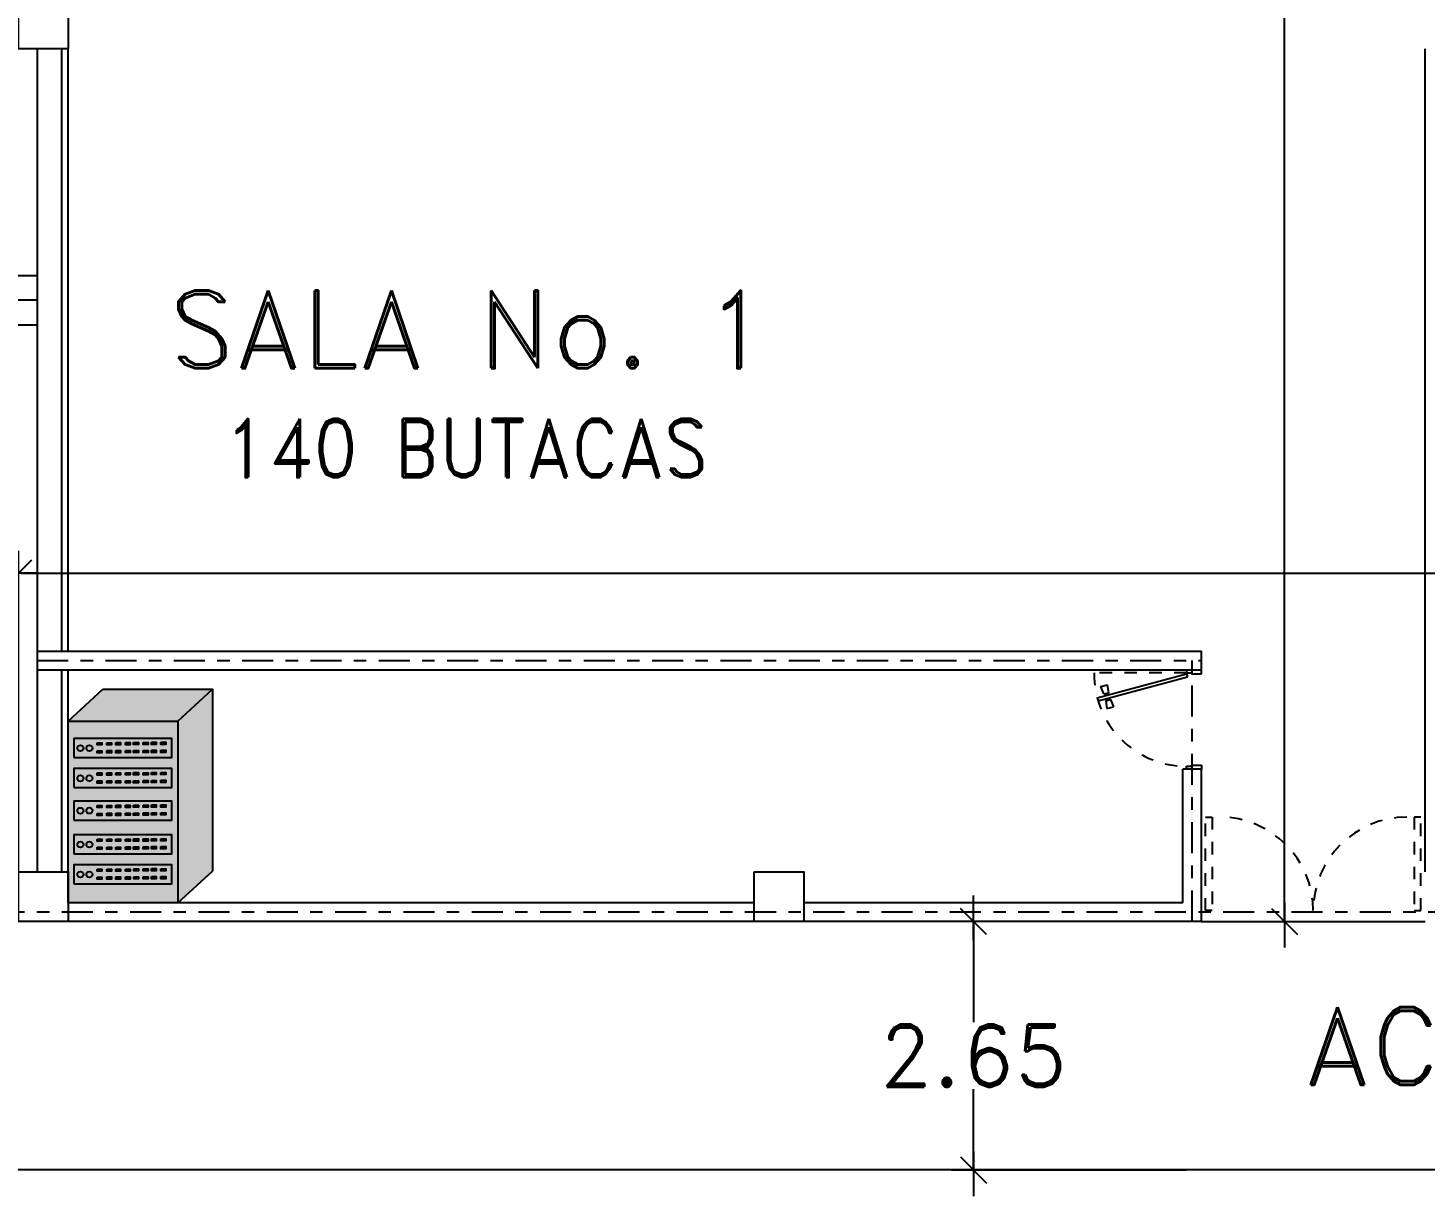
# Model space of a CAD drawing. Header units: millimetres. Extents: x 1590 to 1932, y -48 to 167.
# Drawn here: x 1740.1 to 1751.35, y 23.86 to 33.26 of the extents above; entities that cross this region are included whole.
import ezdxf

# ---------------------------------------------------------------- set-up
doc = ezdxf.new("R2010")
doc.units = ezdxf.units.MM
doc.header["$LTSCALE"] = 0.1
doc.header["$MEASUREMENT"] = 0
doc.header["$PDMODE"] = 35
doc.header["$PDSIZE"] = 0.75
doc.linetypes.add('CENTERX2', pattern=[4, 2.5, -0.5, 0.5, -0.5])
doc.linetypes.add('HIDDEN2', pattern=[0.1875, 0.125, -0.0625])
doc.layers.get('0').update_dxf_attribs({"linetype": 'CONTINUOUS'})
doc.layers.get('DEFPOINTS').update_dxf_attribs({"linetype": 'CONTINUOUS'})
for name, color, linetype in [('CALLES', 3, 'CONTINUOUS'), ('DIVI', 2, 'CONTINUOUS'), ('FC', 8, 'HIDDEN2'), ('PARED', 4, 'CONTINUOUS'), ("SW's", 250, 'CONTINUOUS'), ('TERRENO', 4, 'CONTINUOUS'), ('TEXT', 3, 'CONTINUOUS')]:
    doc.layers.add(name, color=color, linetype=linetype)
doc.styles.add('ROMAND', font='romand.shx')
doc.dimstyles.new('URBA', dxfattribs={"dimtxt": 20, "dimasz": 0.5, "dimexe": 1.25, "dimexo": 0.63, "dimgap": 0.63, "dimtad": 0, "dimtih": 1, "dimtoh": 1, "dimzin": 1, "dimdsep": 46, "dimtxsty": 'ROMAND', "dimcen": 2.5, "dimclrd": 1, "dimclre": 1, "dimclrt": 3, "dimadec": 0, "dimazin": 0, "dimtfac": 1, "dimtmove": 0, "dimatfit": 3, "dimfxl": 1, "dimtvp": 1, "dimtolj": 1, "dimtzin": 1, "dimarcsym": 0})

# ---------------------------------------------------------------- blocks, each defined once
blk = doc.blocks.new('P-GIRO-D')
at = {"color": 2}
for p, q in [((-0.281, 1.048), (-0.31, 1.041)), ((-0.31, 1.041), (-0.069, 0.142)), ((-0.281, 1.048), (-0.04, 0.15)), ((-0.242, 0.981), (-0.167, 1.011)), ((-0.167, 1.011), (-0.149, 0.944)), ((-0.31, 0.963), (-0.389, 0.952)), ((-0.389, 0.952), (-0.371, 0.884)), ((-0.297, 0.915), (-0.371, 0.884)), ((-0.31, 0.963), (-0.297, 0.915)), ((-0.288, 0.958), (-0.307, 0.953)), ((-0.28, 0.929), (-0.299, 0.924)), ((-0.239, 0.971), (-0.259, 0.966)), ((-0.232, 0.942), (-0.251, 0.937)), ((-0.242, 0.981), (-0.229, 0.933)), ((-0.229, 0.933), (-0.149, 0.944)), ((-1, 0.15), (-0.97, 0.15)), ((-0.97, 0.15), (-0.97, 0.1)), ((-0.04, 0.15), (-0.069, 0.142)), ((-0.03, 0.15), (-0.03, 0.1)), ((0, 0.15), (-0.03, 0.15)), ((-0.96, 0), (-1, 0)), ((-0.97, 0.1), (-0.96, 0.1)), ((-0.96, 0.1), (-0.96, 0)), ((-0.04, 0.1), (-0.04, 0)), ((-0.03, 0.1), (-0.04, 0.1)), ((-0.04, 0), (0, 0))]:
    blk.add_line(p, q, dxfattribs=at)
at = {"color": 1, "linetype": 'HIDDEN2'}
blk.add_line((-0.03, 0.15), (-0.03, 1.08), dxfattribs=at)
blk.add_arc((-0.04, 0.15), 0.93, 89.3839, 180, dxfattribs=at)
blk = doc.blocks.new('UTP1$0$DIMBLOCK')
at = {"color": 1}
blk.add_line((-7.5, 0), (10.5, 0), dxfattribs=at)
at = {"color": 4}
blk.add_line((-5.25, -5.25), (5.25, 5.25), dxfattribs=at)
blk = doc.blocks.new('*D322')
at = {"color": 1, "linetype": 'Continuous', "lineweight": -2, "transparency": 16777216}
for p, q in [((1749.428, 26.065), (1747.535, 26.065)), ((1747.715, 26.045), (1747.715, 25.255)), ((1747.715, 24.085), (1747.715, 24.715)), ((1749.428, 24.065), (1747.535, 24.065))]:
    blk.add_line(p, q, dxfattribs=at)
at = {"layer": 'DEFPOINTS', "color": 0, "linetype": 'Continuous', "transparency": 16777216}
for p in [(1749.49, 26.065), (1747.715, 24.065), (1749.49, 24.065)]:
    blk.add_point(p, dxfattribs=at)
at = {"color": 1, "linetype": 'Continuous', "lineweight": -2, "transparency": 16777216, "xscale": 0.02, "yscale": 0.02, "zscale": 0.02}
for p, rotation in [((1747.715, 26.065), 90), ((1747.715, 24.065), 270)]:
    blk.add_blockref('UTP1$0$DIMBLOCK', p, dxfattribs=dict(at, rotation=rotation))
at = {"color": 3, "linetype": 'Continuous', "transparency": 16777216, "insert": (1747.715, 24.985), "char_height": 0.5, "attachment_point": 5, "style": 'ROMAND'}
blk.add_mtext('\\A1;2.65', dxfattribs=at)
blk = doc.blocks.new('*D361')
at = {"color": 1, "linetype": 'Continuous', "transparency": 16777216}
for p, q in [((1740.028, 26.128), (1740.028, 29.049)), ((1774.447, 26.128), (1774.447, 29.049)), ((1740.048, 28.869), (1756.552, 28.869)), ((1774.427, 28.869), (1758.616, 28.869))]:
    blk.add_line(p, q, dxfattribs=at)
at = {"layer": 'DEFPOINTS', "color": 0, "linetype": 'Continuous', "transparency": 16777216}
for p in [(1774.447, 28.869), (1740.028, 26.065), (1774.447, 26.065)]:
    blk.add_point(p, dxfattribs=at)
at = {"color": 1, "linetype": 'Continuous', "transparency": 16777216, "xscale": 0.02, "yscale": 0.02, "zscale": 0.02, "rotation": 180}
blk.add_blockref('UTP1$0$DIMBLOCK', (1740.028, 28.869), dxfattribs=at)
at = {"color": 1, "linetype": 'Continuous', "transparency": 16777216, "xscale": 0.02, "yscale": 0.02, "zscale": 0.02}
blk.add_blockref('UTP1$0$DIMBLOCK', (1774.447, 28.869), dxfattribs=at)
at = {"color": 3, "linetype": 'Continuous', "transparency": 16777216, "insert": (1757.584, 28.869), "char_height": 0.5, "attachment_point": 5, "style": 'ROMAND'}
blk.add_mtext('\\A1;34.75', dxfattribs=at)
blk = doc.blocks.new('*D362')
at = {"color": 1, "linetype": 'Continuous', "transparency": 16777216}
for p, q in [((1749.613, 52.065), (1750.4, 52.065)), ((1750.22, 52.045), (1750.22, 37.475)), ((1750.22, 26.085), (1750.22, 36.935)), ((1749.613, 26.065), (1750.4, 26.065))]:
    blk.add_line(p, q, dxfattribs=at)
at = {"layer": 'DEFPOINTS', "color": 0, "linetype": 'Continuous', "transparency": 16777216}
for p in [(1749.551, 52.065), (1750.22, 52.065), (1749.551, 26.065)]:
    blk.add_point(p, dxfattribs=at)
at = {"color": 1, "linetype": 'Continuous', "transparency": 16777216, "xscale": 0.02, "yscale": 0.02, "zscale": 0.02}
for p, rotation in [((1750.22, 52.065), 90), ((1750.22, 26.065), 270)]:
    blk.add_blockref('UTP1$0$DIMBLOCK', p, dxfattribs=dict(at, rotation=rotation))
at = {"color": 3, "linetype": 'Continuous', "transparency": 16777216, "insert": (1750.22, 37.205), "char_height": 0.5, "attachment_point": 5, "style": 'ROMAND'}
blk.add_mtext('\\A1;26.10', dxfattribs=at)
blk = doc.blocks.new("Sw's")
at = {"layer": "SW's", "linetype": 'Continuous'}
h = blk.add_hatch(color=256, dxfattribs=at)
h.set_gradient(color1=(215, 235, 210), color2=(128, 128, 128), tint=1)
h.paths.add_polyline_path([(0.279, 0.256), (-0.605, 0.256), (-0.884, 0), (0, 0)])
h.paths.add_polyline_path([(0.279, 0.256), (0, 0), (0, -1.463), (0.279, -1.208)])
h = blk.add_hatch(color=256, dxfattribs=at)
h.set_gradient(color1=(192, 192, 192), color2=(99, 100, 102), tint=1)
h.paths.add_polyline_path([(-0.884, 0), (-0.884, -1.463), (0, -1.463), (0, 0)])
h.paths.add_polyline_path([(-0.05, -0.14), (-0.05, -0.293), (-0.838, -0.293), (-0.838, -0.14)], flags=16)
h.paths.add_polyline_path([(-0.761, -0.218, -1), (-0.81, -0.218, -1)], flags=0)
h.paths.add_polyline_path([(-0.689, -0.218, -1), (-0.737, -0.218, -1)], flags=0)
h.paths.add_polyline_path([(-0.65, -0.175), (-0.612, -0.175), (-0.612, -0.192), (-0.65, -0.192)], flags=0)
h.paths.add_polyline_path([(-0.65, -0.239), (-0.612, -0.239), (-0.612, -0.256), (-0.65, -0.256)], flags=0)
h.paths.add_polyline_path([(-0.573, -0.175), (-0.535, -0.175), (-0.535, -0.192), (-0.573, -0.192)], flags=0)
h.paths.add_polyline_path([(-0.573, -0.238), (-0.535, -0.238), (-0.535, -0.255), (-0.573, -0.255)], flags=0)
h.paths.add_polyline_path([(-0.5, -0.174), (-0.462, -0.174), (-0.462, -0.191), (-0.5, -0.191)], flags=0)
h.paths.add_polyline_path([(-0.05, -0.383), (-0.05, -0.536), (-0.838, -0.536), (-0.838, -0.383)], flags=16)
h.paths.add_polyline_path([(-0.5, -0.238), (-0.462, -0.238), (-0.462, -0.255), (-0.5, -0.255)], flags=0)
h.paths.add_polyline_path([(-0.761, -0.461, -1), (-0.81, -0.461, -1)], flags=0)
h.paths.add_polyline_path([(-0.689, -0.46, -1), (-0.737, -0.46, -1)], flags=0)
h.paths.add_polyline_path([(-0.65, -0.418), (-0.612, -0.418), (-0.612, -0.435), (-0.65, -0.435)], flags=0)
h.paths.add_polyline_path([(-0.423, -0.174), (-0.385, -0.174), (-0.385, -0.191), (-0.423, -0.191)], flags=0)
h.paths.add_polyline_path([(-0.423, -0.237), (-0.385, -0.237), (-0.385, -0.254), (-0.423, -0.254)], flags=0)
h.paths.add_polyline_path([(-0.573, -0.418), (-0.535, -0.418), (-0.535, -0.435), (-0.573, -0.435)], flags=0)
h.paths.add_polyline_path([(-0.65, -0.482), (-0.612, -0.482), (-0.612, -0.499), (-0.65, -0.499)], flags=0)
h.paths.add_polyline_path([(-0.357, -0.173), (-0.318, -0.173), (-0.318, -0.19), (-0.357, -0.19)], flags=0)
h.paths.add_polyline_path([(-0.5, -0.417), (-0.462, -0.417), (-0.462, -0.434), (-0.5, -0.434)], flags=0)
h.paths.add_polyline_path([(-0.573, -0.481), (-0.535, -0.481), (-0.535, -0.498), (-0.573, -0.498)], flags=0)
h.paths.add_polyline_path([(-0.357, -0.237), (-0.318, -0.237), (-0.318, -0.254), (-0.357, -0.254)], flags=0)
h.paths.add_polyline_path([(-0.5, -0.481), (-0.462, -0.481), (-0.462, -0.498), (-0.5, -0.498)], flags=0)
h.paths.add_polyline_path([(-0.423, -0.417), (-0.385, -0.417), (-0.385, -0.434), (-0.423, -0.434)], flags=0)
h.paths.add_polyline_path([(-0.28, -0.173), (-0.241, -0.173), (-0.241, -0.19), (-0.28, -0.19)], flags=0)
h.paths.add_polyline_path([(-0.28, -0.236), (-0.241, -0.236), (-0.241, -0.253), (-0.28, -0.253)], flags=0)
h.paths.add_polyline_path([(-0.423, -0.48), (-0.385, -0.48), (-0.385, -0.497), (-0.423, -0.497)], flags=0)
h.paths.add_polyline_path([(-0.357, -0.415), (-0.318, -0.415), (-0.318, -0.433), (-0.357, -0.433)], flags=0)
h.paths.add_polyline_path([(-0.05, -0.644), (-0.05, -0.797), (-0.838, -0.797), (-0.838, -0.644)], flags=16)
h.paths.add_polyline_path([(-0.214, -0.171), (-0.176, -0.171), (-0.176, -0.188), (-0.214, -0.188)], flags=0)
h.paths.add_polyline_path([(-0.357, -0.48), (-0.318, -0.48), (-0.318, -0.497), (-0.357, -0.497)], flags=0)
h.paths.add_polyline_path([(-0.214, -0.235), (-0.176, -0.235), (-0.176, -0.252), (-0.214, -0.252)], flags=0)
h.paths.add_polyline_path([(-0.28, -0.416), (-0.241, -0.416), (-0.241, -0.433), (-0.28, -0.433)], flags=0)
h.paths.add_polyline_path([(-0.65, -0.679), (-0.612, -0.679), (-0.612, -0.696), (-0.65, -0.696)], flags=0)
h.paths.add_polyline_path([(-0.761, -0.722, -1), (-0.81, -0.722, -1)], flags=0)
h.paths.add_polyline_path([(-0.689, -0.721, -1), (-0.737, -0.721, -1)], flags=0)
h.paths.add_polyline_path([(-0.573, -0.679), (-0.535, -0.679), (-0.535, -0.696), (-0.573, -0.696)], flags=0)
h.paths.add_polyline_path([(-0.28, -0.479), (-0.241, -0.479), (-0.241, -0.496), (-0.28, -0.496)], flags=0)
h.paths.add_polyline_path([(-0.137, -0.171), (-0.099, -0.171), (-0.099, -0.188), (-0.137, -0.188)], flags=0)
h.paths.add_polyline_path([(-0.214, -0.414), (-0.176, -0.414), (-0.176, -0.431), (-0.214, -0.431)], flags=0)
h.paths.add_polyline_path([(-0.5, -0.678), (-0.462, -0.678), (-0.462, -0.695), (-0.5, -0.695)], flags=0)
h.paths.add_polyline_path([(-0.137, -0.234), (-0.099, -0.234), (-0.099, -0.252), (-0.137, -0.252)], flags=0)
h.paths.add_polyline_path([(-0.65, -0.743), (-0.612, -0.743), (-0.612, -0.76), (-0.65, -0.76)], flags=0)
h.paths.add_polyline_path([(-0.214, -0.478), (-0.176, -0.478), (-0.176, -0.495), (-0.214, -0.495)], flags=0)
h.paths.add_polyline_path([(-0.573, -0.742), (-0.535, -0.742), (-0.535, -0.759), (-0.573, -0.759)], flags=0)
h.paths.add_polyline_path([(-0.423, -0.678), (-0.385, -0.678), (-0.385, -0.695), (-0.423, -0.695)], flags=0)
h.paths.add_polyline_path([(-0.5, -0.742), (-0.462, -0.742), (-0.462, -0.759), (-0.5, -0.759)], flags=0)
h.paths.add_polyline_path([(-0.137, -0.414), (-0.099, -0.414), (-0.099, -0.431), (-0.137, -0.431)], flags=0)
h.paths.add_polyline_path([(-0.357, -0.677), (-0.318, -0.677), (-0.318, -0.694), (-0.357, -0.694)], flags=0)
h.paths.add_polyline_path([(-0.423, -0.741), (-0.385, -0.741), (-0.385, -0.758), (-0.423, -0.758)], flags=0)
h.paths.add_polyline_path([(-0.137, -0.477), (-0.099, -0.477), (-0.099, -0.494), (-0.137, -0.494)], flags=0)
h.paths.add_polyline_path([(-0.28, -0.677), (-0.241, -0.677), (-0.241, -0.694), (-0.28, -0.694)], flags=0)
h.paths.add_polyline_path([(-0.357, -0.741), (-0.318, -0.741), (-0.318, -0.758), (-0.357, -0.758)], flags=0)
h.paths.add_polyline_path([(-0.214, -0.675), (-0.176, -0.675), (-0.176, -0.692), (-0.214, -0.692)], flags=0)
h.paths.add_polyline_path([(-0.28, -0.74), (-0.241, -0.74), (-0.241, -0.757), (-0.28, -0.757)], flags=0)
h.paths.add_polyline_path([(-0.05, -0.916), (-0.05, -1.07), (-0.838, -1.07), (-0.838, -0.916)], flags=16)
h.paths.add_polyline_path([(-0.214, -0.739), (-0.176, -0.739), (-0.176, -0.756), (-0.214, -0.756)], flags=0)
h.paths.add_polyline_path([(-0.137, -0.675), (-0.099, -0.675), (-0.099, -0.692), (-0.137, -0.692)], flags=0)
h.paths.add_polyline_path([(-0.65, -0.951), (-0.612, -0.951), (-0.612, -0.968), (-0.65, -0.968)], flags=0)
h.paths.add_polyline_path([(-0.761, -0.994, -1), (-0.81, -0.994, -1)], flags=0)
h.paths.add_polyline_path([(-0.689, -0.994, -1), (-0.737, -0.994, -1)], flags=0)
h.paths.add_polyline_path([(-0.573, -0.951), (-0.535, -0.951), (-0.535, -0.968), (-0.573, -0.968)], flags=0)
h.paths.add_polyline_path([(-0.5, -0.95), (-0.462, -0.95), (-0.462, -0.967), (-0.5, -0.967)], flags=0)
h.paths.add_polyline_path([(-0.137, -0.738), (-0.099, -0.738), (-0.099, -0.755), (-0.137, -0.755)], flags=0)
h.paths.add_polyline_path([(-0.423, -0.95), (-0.385, -0.95), (-0.385, -0.967), (-0.423, -0.967)], flags=0)
h.paths.add_polyline_path([(-0.65, -1.015), (-0.612, -1.015), (-0.612, -1.032), (-0.65, -1.032)], flags=0)
h.paths.add_polyline_path([(-0.573, -1.014), (-0.535, -1.014), (-0.535, -1.031), (-0.573, -1.031)], flags=0)
h.paths.add_polyline_path([(-0.357, -0.949), (-0.318, -0.949), (-0.318, -0.966), (-0.357, -0.966)], flags=0)
h.paths.add_polyline_path([(-0.5, -1.014), (-0.462, -1.014), (-0.462, -1.031), (-0.5, -1.031)], flags=0)
h.paths.add_polyline_path([(-0.423, -1.013), (-0.385, -1.013), (-0.385, -1.031), (-0.423, -1.031)], flags=0)
h.paths.add_polyline_path([(-0.28, -0.949), (-0.241, -0.949), (-0.241, -0.966), (-0.28, -0.966)], flags=0)
h.paths.add_polyline_path([(-0.357, -1.013), (-0.318, -1.013), (-0.318, -1.03), (-0.357, -1.03)], flags=0)
h.paths.add_polyline_path([(-0.214, -0.947), (-0.176, -0.947), (-0.176, -0.964), (-0.214, -0.964)], flags=0)
h.paths.add_polyline_path([(-0.28, -1.012), (-0.241, -1.012), (-0.241, -1.029), (-0.28, -1.029)], flags=0)
h.paths.add_polyline_path([(-0.05, -1.157), (-0.05, -1.311), (-0.838, -1.311), (-0.838, -1.157)], flags=16)
h.paths.add_polyline_path([(-0.137, -0.947), (-0.099, -0.947), (-0.099, -0.965), (-0.137, -0.965)], flags=0)
h.paths.add_polyline_path([(-0.214, -1.011), (-0.176, -1.011), (-0.176, -1.028), (-0.214, -1.028)], flags=0)
h.paths.add_polyline_path([(-0.65, -1.192), (-0.612, -1.192), (-0.612, -1.209), (-0.65, -1.209)], flags=0)
h.paths.add_polyline_path([(-0.761, -1.235, -1), (-0.81, -1.235, -1)], flags=0)
h.paths.add_polyline_path([(-0.573, -1.192), (-0.535, -1.192), (-0.535, -1.209), (-0.573, -1.209)], flags=0)
h.paths.add_polyline_path([(-0.689, -1.235, -1), (-0.737, -1.235, -1)], flags=0)
h.paths.add_polyline_path([(-0.137, -1.011), (-0.099, -1.011), (-0.099, -1.028), (-0.137, -1.028)], flags=0)
h.paths.add_polyline_path([(-0.5, -1.191), (-0.462, -1.191), (-0.462, -1.208), (-0.5, -1.208)], flags=0)
h.paths.add_polyline_path([(-0.423, -1.191), (-0.385, -1.191), (-0.385, -1.208), (-0.423, -1.208)], flags=0)
h.paths.add_polyline_path([(-0.65, -1.256), (-0.612, -1.256), (-0.612, -1.273), (-0.65, -1.273)], flags=0)
h.paths.add_polyline_path([(-0.356, -1.19), (-0.318, -1.19), (-0.318, -1.207), (-0.356, -1.207)], flags=0)
h.paths.add_polyline_path([(-0.573, -1.255), (-0.535, -1.255), (-0.535, -1.272), (-0.573, -1.272)], flags=0)
h.paths.add_polyline_path([(-0.5, -1.255), (-0.462, -1.255), (-0.462, -1.272), (-0.5, -1.272)], flags=0)
h.paths.add_polyline_path([(-0.28, -1.19), (-0.241, -1.19), (-0.241, -1.207), (-0.28, -1.207)], flags=0)
h.paths.add_polyline_path([(-0.423, -1.254), (-0.385, -1.254), (-0.385, -1.272), (-0.423, -1.272)], flags=0)
h.paths.add_polyline_path([(-0.214, -1.188), (-0.176, -1.188), (-0.176, -1.205), (-0.214, -1.205)], flags=0)
h.paths.add_polyline_path([(-0.356, -1.254), (-0.318, -1.254), (-0.318, -1.271), (-0.356, -1.271)], flags=0)
h.paths.add_polyline_path([(-0.28, -1.253), (-0.241, -1.253), (-0.241, -1.27), (-0.28, -1.27)], flags=0)
h.paths.add_polyline_path([(-0.137, -1.189), (-0.099, -1.189), (-0.099, -1.206), (-0.137, -1.206)], flags=0)
h.paths.add_polyline_path([(-0.214, -1.252), (-0.176, -1.252), (-0.176, -1.269), (-0.214, -1.269)], flags=0)
h.paths.add_polyline_path([(-0.137, -1.252), (-0.099, -1.252), (-0.099, -1.269), (-0.137, -1.269)], flags=0)
at = {"layer": "SW's", "linetype": 'Continuous', "true_color": 0xadddf7}
h = blk.add_hatch(color=141, dxfattribs=at)
h.paths.add_polyline_path([(-0.838, -0.14), (-0.838, -0.293), (-0.05, -0.293), (-0.05, -0.14)])
h.paths.add_polyline_path([(-0.689, -0.218, -1), (-0.737, -0.218, -1)], flags=16)
h.paths.add_polyline_path([(-0.761, -0.218, -1), (-0.81, -0.218, -1)], flags=16)
h.paths.add_polyline_path([(-0.65, -0.175), (-0.612, -0.175), (-0.612, -0.192), (-0.65, -0.192)], flags=16)
h.paths.add_polyline_path([(-0.65, -0.239), (-0.612, -0.239), (-0.612, -0.256), (-0.65, -0.256)], flags=16)
h.paths.add_polyline_path([(-0.573, -0.175), (-0.535, -0.175), (-0.535, -0.192), (-0.573, -0.192)], flags=16)
h.paths.add_polyline_path([(-0.573, -0.238), (-0.535, -0.238), (-0.535, -0.255), (-0.573, -0.255)], flags=16)
h.paths.add_polyline_path([(-0.5, -0.174), (-0.462, -0.174), (-0.462, -0.191), (-0.5, -0.191)], flags=16)
h.paths.add_polyline_path([(-0.5, -0.238), (-0.462, -0.238), (-0.462, -0.255), (-0.5, -0.255)], flags=16)
h.paths.add_polyline_path([(-0.423, -0.174), (-0.385, -0.174), (-0.385, -0.191), (-0.423, -0.191)], flags=16)
h.paths.add_polyline_path([(-0.423, -0.237), (-0.385, -0.237), (-0.385, -0.254), (-0.423, -0.254)], flags=16)
h.paths.add_polyline_path([(-0.357, -0.173), (-0.318, -0.173), (-0.318, -0.19), (-0.357, -0.19)], flags=16)
h.paths.add_polyline_path([(-0.357, -0.237), (-0.318, -0.237), (-0.318, -0.254), (-0.357, -0.254)], flags=16)
h.paths.add_polyline_path([(-0.28, -0.173), (-0.241, -0.173), (-0.241, -0.19), (-0.28, -0.19)], flags=16)
h.paths.add_polyline_path([(-0.28, -0.236), (-0.241, -0.236), (-0.241, -0.253), (-0.28, -0.253)], flags=16)
h.paths.add_polyline_path([(-0.214, -0.171), (-0.176, -0.171), (-0.176, -0.188), (-0.214, -0.188)], flags=16)
h.paths.add_polyline_path([(-0.214, -0.235), (-0.176, -0.235), (-0.176, -0.252), (-0.214, -0.252)], flags=16)
h.paths.add_polyline_path([(-0.137, -0.171), (-0.099, -0.171), (-0.099, -0.188), (-0.137, -0.188)], flags=16)
h.paths.add_polyline_path([(-0.137, -0.234), (-0.099, -0.234), (-0.099, -0.252), (-0.137, -0.252)], flags=16)
h.paths.add_polyline_path([(-0.838, -0.383), (-0.838, -0.536), (-0.05, -0.536), (-0.05, -0.383)])
h.paths.add_polyline_path([(-0.689, -0.46, -1), (-0.737, -0.46, -1)], flags=16)
h.paths.add_polyline_path([(-0.65, -0.418), (-0.612, -0.418), (-0.612, -0.435), (-0.65, -0.435)], flags=16)
h.paths.add_polyline_path([(-0.65, -0.482), (-0.612, -0.482), (-0.612, -0.499), (-0.65, -0.499)], flags=16)
h.paths.add_polyline_path([(-0.761, -0.461, -1), (-0.81, -0.461, -1)], flags=16)
h.paths.add_polyline_path([(-0.573, -0.418), (-0.535, -0.418), (-0.535, -0.435), (-0.573, -0.435)], flags=16)
h.paths.add_polyline_path([(-0.573, -0.481), (-0.535, -0.481), (-0.535, -0.498), (-0.573, -0.498)], flags=16)
h.paths.add_polyline_path([(-0.5, -0.417), (-0.462, -0.417), (-0.462, -0.434), (-0.5, -0.434)], flags=16)
h.paths.add_polyline_path([(-0.5, -0.481), (-0.462, -0.481), (-0.462, -0.498), (-0.5, -0.498)], flags=16)
h.paths.add_polyline_path([(-0.423, -0.417), (-0.385, -0.417), (-0.385, -0.434), (-0.423, -0.434)], flags=16)
h.paths.add_polyline_path([(-0.423, -0.48), (-0.385, -0.48), (-0.385, -0.497), (-0.423, -0.497)], flags=16)
h.paths.add_polyline_path([(-0.357, -0.415), (-0.318, -0.415), (-0.318, -0.433), (-0.357, -0.433)], flags=16)
h.paths.add_polyline_path([(-0.357, -0.48), (-0.318, -0.48), (-0.318, -0.497), (-0.357, -0.497)], flags=16)
h.paths.add_polyline_path([(-0.28, -0.416), (-0.241, -0.416), (-0.241, -0.433), (-0.28, -0.433)], flags=16)
h.paths.add_polyline_path([(-0.28, -0.479), (-0.241, -0.479), (-0.241, -0.496), (-0.28, -0.496)], flags=16)
h.paths.add_polyline_path([(-0.214, -0.414), (-0.176, -0.414), (-0.176, -0.431), (-0.214, -0.431)], flags=16)
h.paths.add_polyline_path([(-0.214, -0.478), (-0.176, -0.478), (-0.176, -0.495), (-0.214, -0.495)], flags=16)
h.paths.add_polyline_path([(-0.137, -0.414), (-0.099, -0.414), (-0.099, -0.431), (-0.137, -0.431)], flags=16)
h.paths.add_polyline_path([(-0.137, -0.477), (-0.099, -0.477), (-0.099, -0.494), (-0.137, -0.494)], flags=16)
h.paths.add_polyline_path([(-0.838, -0.644), (-0.838, -0.797), (-0.05, -0.797), (-0.05, -0.644)])
h.paths.add_polyline_path([(-0.689, -0.721, -1), (-0.737, -0.721, -1)], flags=16)
h.paths.add_polyline_path([(-0.65, -0.679), (-0.612, -0.679), (-0.612, -0.696), (-0.65, -0.696)], flags=16)
h.paths.add_polyline_path([(-0.65, -0.743), (-0.612, -0.743), (-0.612, -0.76), (-0.65, -0.76)], flags=16)
h.paths.add_polyline_path([(-0.761, -0.722, -1), (-0.81, -0.722, -1)], flags=16)
h.paths.add_polyline_path([(-0.573, -0.679), (-0.535, -0.679), (-0.535, -0.696), (-0.573, -0.696)], flags=16)
h.paths.add_polyline_path([(-0.573, -0.742), (-0.535, -0.742), (-0.535, -0.759), (-0.573, -0.759)], flags=16)
h.paths.add_polyline_path([(-0.5, -0.678), (-0.462, -0.678), (-0.462, -0.695), (-0.5, -0.695)], flags=16)
h.paths.add_polyline_path([(-0.5, -0.742), (-0.462, -0.742), (-0.462, -0.759), (-0.5, -0.759)], flags=16)
h.paths.add_polyline_path([(-0.423, -0.678), (-0.385, -0.678), (-0.385, -0.695), (-0.423, -0.695)], flags=16)
h.paths.add_polyline_path([(-0.423, -0.741), (-0.385, -0.741), (-0.385, -0.758), (-0.423, -0.758)], flags=16)
h.paths.add_polyline_path([(-0.357, -0.677), (-0.318, -0.677), (-0.318, -0.694), (-0.357, -0.694)], flags=16)
h.paths.add_polyline_path([(-0.357, -0.741), (-0.318, -0.741), (-0.318, -0.758), (-0.357, -0.758)], flags=16)
h.paths.add_polyline_path([(-0.28, -0.677), (-0.241, -0.677), (-0.241, -0.694), (-0.28, -0.694)], flags=16)
h.paths.add_polyline_path([(-0.28, -0.74), (-0.241, -0.74), (-0.241, -0.757), (-0.28, -0.757)], flags=16)
h.paths.add_polyline_path([(-0.214, -0.675), (-0.176, -0.675), (-0.176, -0.692), (-0.214, -0.692)], flags=16)
h.paths.add_polyline_path([(-0.214, -0.739), (-0.176, -0.739), (-0.176, -0.756), (-0.214, -0.756)], flags=16)
h.paths.add_polyline_path([(-0.137, -0.675), (-0.099, -0.675), (-0.099, -0.692), (-0.137, -0.692)], flags=16)
h.paths.add_polyline_path([(-0.137, -0.738), (-0.099, -0.738), (-0.099, -0.755), (-0.137, -0.755)], flags=16)
h.paths.add_polyline_path([(-0.838, -0.916), (-0.838, -1.07), (-0.05, -1.07), (-0.05, -0.916)])
h.paths.add_polyline_path([(-0.65, -0.951), (-0.612, -0.951), (-0.612, -0.968), (-0.65, -0.968)], flags=16)
h.paths.add_polyline_path([(-0.689, -0.994, -1), (-0.737, -0.994, -1)], flags=16)
h.paths.add_polyline_path([(-0.65, -1.015), (-0.612, -1.015), (-0.612, -1.032), (-0.65, -1.032)], flags=16)
h.paths.add_polyline_path([(-0.573, -0.951), (-0.535, -0.951), (-0.535, -0.968), (-0.573, -0.968)], flags=16)
h.paths.add_polyline_path([(-0.761, -0.994, -1), (-0.81, -0.994, -1)], flags=16)
h.paths.add_polyline_path([(-0.573, -1.014), (-0.535, -1.014), (-0.535, -1.031), (-0.573, -1.031)], flags=16)
h.paths.add_polyline_path([(-0.5, -0.95), (-0.462, -0.95), (-0.462, -0.967), (-0.5, -0.967)], flags=16)
h.paths.add_polyline_path([(-0.5, -1.014), (-0.462, -1.014), (-0.462, -1.031), (-0.5, -1.031)], flags=16)
h.paths.add_polyline_path([(-0.423, -0.95), (-0.385, -0.95), (-0.385, -0.967), (-0.423, -0.967)], flags=16)
h.paths.add_polyline_path([(-0.423, -1.013), (-0.385, -1.013), (-0.385, -1.031), (-0.423, -1.031)], flags=16)
h.paths.add_polyline_path([(-0.357, -0.949), (-0.318, -0.949), (-0.318, -0.966), (-0.357, -0.966)], flags=16)
h.paths.add_polyline_path([(-0.357, -1.013), (-0.318, -1.013), (-0.318, -1.03), (-0.357, -1.03)], flags=16)
h.paths.add_polyline_path([(-0.28, -0.949), (-0.241, -0.949), (-0.241, -0.966), (-0.28, -0.966)], flags=16)
h.paths.add_polyline_path([(-0.28, -1.012), (-0.241, -1.012), (-0.241, -1.029), (-0.28, -1.029)], flags=16)
h.paths.add_polyline_path([(-0.214, -0.947), (-0.176, -0.947), (-0.176, -0.964), (-0.214, -0.964)], flags=16)
h.paths.add_polyline_path([(-0.214, -1.011), (-0.176, -1.011), (-0.176, -1.028), (-0.214, -1.028)], flags=16)
h.paths.add_polyline_path([(-0.137, -0.947), (-0.099, -0.947), (-0.099, -0.965), (-0.137, -0.965)], flags=16)
h.paths.add_polyline_path([(-0.137, -1.011), (-0.099, -1.011), (-0.099, -1.028), (-0.137, -1.028)], flags=16)
h.paths.add_polyline_path([(-0.838, -1.157), (-0.838, -1.311), (-0.05, -1.311), (-0.05, -1.157)])
h.paths.add_polyline_path([(-0.65, -1.192), (-0.612, -1.192), (-0.612, -1.209), (-0.65, -1.209)], flags=16)
h.paths.add_polyline_path([(-0.689, -1.235, -1), (-0.737, -1.235, -1)], flags=16)
h.paths.add_polyline_path([(-0.65, -1.256), (-0.612, -1.256), (-0.612, -1.273), (-0.65, -1.273)], flags=16)
h.paths.add_polyline_path([(-0.573, -1.192), (-0.535, -1.192), (-0.535, -1.209), (-0.573, -1.209)], flags=16)
h.paths.add_polyline_path([(-0.573, -1.255), (-0.535, -1.255), (-0.535, -1.272), (-0.573, -1.272)], flags=16)
h.paths.add_polyline_path([(-0.761, -1.235, -1), (-0.81, -1.235, -1)], flags=16)
h.paths.add_polyline_path([(-0.5, -1.191), (-0.462, -1.191), (-0.462, -1.208), (-0.5, -1.208)], flags=16)
h.paths.add_polyline_path([(-0.5, -1.255), (-0.462, -1.255), (-0.462, -1.272), (-0.5, -1.272)], flags=16)
h.paths.add_polyline_path([(-0.423, -1.191), (-0.385, -1.191), (-0.385, -1.208), (-0.423, -1.208)], flags=16)
h.paths.add_polyline_path([(-0.423, -1.254), (-0.385, -1.254), (-0.385, -1.272), (-0.423, -1.272)], flags=16)
h.paths.add_polyline_path([(-0.356, -1.19), (-0.318, -1.19), (-0.318, -1.207), (-0.356, -1.207)], flags=16)
h.paths.add_polyline_path([(-0.356, -1.254), (-0.318, -1.254), (-0.318, -1.271), (-0.356, -1.271)], flags=16)
h.paths.add_polyline_path([(-0.28, -1.19), (-0.241, -1.19), (-0.241, -1.207), (-0.28, -1.207)], flags=16)
h.paths.add_polyline_path([(-0.28, -1.253), (-0.241, -1.253), (-0.241, -1.27), (-0.28, -1.27)], flags=16)
h.paths.add_polyline_path([(-0.214, -1.188), (-0.176, -1.188), (-0.176, -1.205), (-0.214, -1.205)], flags=16)
h.paths.add_polyline_path([(-0.214, -1.252), (-0.176, -1.252), (-0.176, -1.269), (-0.214, -1.269)], flags=16)
h.paths.add_polyline_path([(-0.137, -1.189), (-0.099, -1.189), (-0.099, -1.206), (-0.137, -1.206)], flags=16)
h.paths.add_polyline_path([(-0.137, -1.252), (-0.099, -1.252), (-0.099, -1.269), (-0.137, -1.269)], flags=16)
at = {"layer": "SW's", "linetype": 'Continuous'}
for p, q in [((-0.884, 0), (-0.605, 0.256)), ((0, 0), (0.279, 0.256)), ((0, -1.463), (0.279, -1.208))]:
    blk.add_line(p, q, dxfattribs=at)
blk.add_lwpolyline([(-0.605, 0.256), (0.279, 0.256), (0.279, -1.208)], dxfattribs=at)
for points in [[(-0.884, 0), (0, 0), (0, -1.463), (-0.884, -1.463)], [(-0.838, -0.293), (-0.05, -0.293), (-0.05, -0.14), (-0.838, -0.14)], [(-0.65, -0.175), (-0.612, -0.175), (-0.612, -0.192), (-0.65, -0.192)], [(-0.573, -0.175), (-0.535, -0.175), (-0.535, -0.192), (-0.573, -0.192)], [(-0.5, -0.174), (-0.462, -0.174), (-0.462, -0.191), (-0.5, -0.191)], [(-0.423, -0.174), (-0.385, -0.174), (-0.385, -0.191), (-0.423, -0.191)], [(-0.357, -0.173), (-0.318, -0.173), (-0.318, -0.19), (-0.357, -0.19)], [(-0.28, -0.173), (-0.241, -0.173), (-0.241, -0.19), (-0.28, -0.19)], [(-0.214, -0.171), (-0.176, -0.171), (-0.176, -0.188), (-0.214, -0.188)], [(-0.137, -0.171), (-0.099, -0.171), (-0.099, -0.188), (-0.137, -0.188)], [(-0.65, -0.239), (-0.612, -0.239), (-0.612, -0.256), (-0.65, -0.256)], [(-0.573, -0.238), (-0.535, -0.238), (-0.535, -0.255), (-0.573, -0.255)], [(-0.5, -0.238), (-0.462, -0.238), (-0.462, -0.255), (-0.5, -0.255)], [(-0.423, -0.237), (-0.385, -0.237), (-0.385, -0.254), (-0.423, -0.254)], [(-0.357, -0.237), (-0.318, -0.237), (-0.318, -0.254), (-0.357, -0.254)], [(-0.28, -0.236), (-0.241, -0.236), (-0.241, -0.253), (-0.28, -0.253)], [(-0.214, -0.235), (-0.176, -0.235), (-0.176, -0.252), (-0.214, -0.252)], [(-0.137, -0.234), (-0.099, -0.234), (-0.099, -0.252), (-0.137, -0.252)], [(-0.838, -0.536), (-0.05, -0.536), (-0.05, -0.383), (-0.838, -0.383)], [(-0.65, -0.418), (-0.612, -0.418), (-0.612, -0.435), (-0.65, -0.435)], [(-0.573, -0.418), (-0.535, -0.418), (-0.535, -0.435), (-0.573, -0.435)], [(-0.5, -0.417), (-0.462, -0.417), (-0.462, -0.434), (-0.5, -0.434)], [(-0.423, -0.417), (-0.385, -0.417), (-0.385, -0.434), (-0.423, -0.434)], [(-0.357, -0.415), (-0.318, -0.415), (-0.318, -0.433), (-0.357, -0.433)], [(-0.28, -0.416), (-0.241, -0.416), (-0.241, -0.433), (-0.28, -0.433)], [(-0.214, -0.414), (-0.176, -0.414), (-0.176, -0.431), (-0.214, -0.431)], [(-0.137, -0.414), (-0.099, -0.414), (-0.099, -0.431), (-0.137, -0.431)], [(-0.65, -0.482), (-0.612, -0.482), (-0.612, -0.499), (-0.65, -0.499)], [(-0.573, -0.481), (-0.535, -0.481), (-0.535, -0.498), (-0.573, -0.498)], [(-0.5, -0.481), (-0.462, -0.481), (-0.462, -0.498), (-0.5, -0.498)], [(-0.423, -0.48), (-0.385, -0.48), (-0.385, -0.497), (-0.423, -0.497)], [(-0.357, -0.48), (-0.318, -0.48), (-0.318, -0.497), (-0.357, -0.497)], [(-0.28, -0.479), (-0.241, -0.479), (-0.241, -0.496), (-0.28, -0.496)], [(-0.214, -0.478), (-0.176, -0.478), (-0.176, -0.495), (-0.214, -0.495)], [(-0.137, -0.477), (-0.099, -0.477), (-0.099, -0.494), (-0.137, -0.494)], [(-0.838, -0.797), (-0.05, -0.797), (-0.05, -0.644), (-0.838, -0.644)], [(-0.65, -0.679), (-0.612, -0.679), (-0.612, -0.696), (-0.65, -0.696)], [(-0.65, -0.743), (-0.612, -0.743), (-0.612, -0.76), (-0.65, -0.76)], [(-0.573, -0.679), (-0.535, -0.679), (-0.535, -0.696), (-0.573, -0.696)], [(-0.573, -0.742), (-0.535, -0.742), (-0.535, -0.759), (-0.573, -0.759)], [(-0.5, -0.678), (-0.462, -0.678), (-0.462, -0.695), (-0.5, -0.695)], [(-0.5, -0.742), (-0.462, -0.742), (-0.462, -0.759), (-0.5, -0.759)], [(-0.423, -0.678), (-0.385, -0.678), (-0.385, -0.695), (-0.423, -0.695)], [(-0.423, -0.741), (-0.385, -0.741), (-0.385, -0.758), (-0.423, -0.758)], [(-0.357, -0.677), (-0.318, -0.677), (-0.318, -0.694), (-0.357, -0.694)], [(-0.357, -0.741), (-0.318, -0.741), (-0.318, -0.758), (-0.357, -0.758)], [(-0.28, -0.677), (-0.241, -0.677), (-0.241, -0.694), (-0.28, -0.694)], [(-0.28, -0.74), (-0.241, -0.74), (-0.241, -0.757), (-0.28, -0.757)], [(-0.214, -0.675), (-0.176, -0.675), (-0.176, -0.692), (-0.214, -0.692)], [(-0.214, -0.739), (-0.176, -0.739), (-0.176, -0.756), (-0.214, -0.756)], [(-0.137, -0.675), (-0.099, -0.675), (-0.099, -0.692), (-0.137, -0.692)], [(-0.137, -0.738), (-0.099, -0.738), (-0.099, -0.755), (-0.137, -0.755)], [(-0.838, -1.07), (-0.05, -1.07), (-0.05, -0.916), (-0.838, -0.916)], [(-0.65, -0.951), (-0.612, -0.951), (-0.612, -0.968), (-0.65, -0.968)], [(-0.573, -0.951), (-0.535, -0.951), (-0.535, -0.968), (-0.573, -0.968)], [(-0.5, -0.95), (-0.462, -0.95), (-0.462, -0.967), (-0.5, -0.967)], [(-0.423, -0.95), (-0.385, -0.95), (-0.385, -0.967), (-0.423, -0.967)], [(-0.357, -0.949), (-0.318, -0.949), (-0.318, -0.966), (-0.357, -0.966)], [(-0.28, -0.949), (-0.241, -0.949), (-0.241, -0.966), (-0.28, -0.966)], [(-0.28, -1.012), (-0.241, -1.012), (-0.241, -1.029), (-0.28, -1.029)], [(-0.214, -0.947), (-0.176, -0.947), (-0.176, -0.964), (-0.214, -0.964)], [(-0.214, -1.011), (-0.176, -1.011), (-0.176, -1.028), (-0.214, -1.028)], [(-0.137, -0.947), (-0.099, -0.947), (-0.099, -0.965), (-0.137, -0.965)], [(-0.137, -1.011), (-0.099, -1.011), (-0.099, -1.028), (-0.137, -1.028)], [(-0.65, -1.015), (-0.612, -1.015), (-0.612, -1.032), (-0.65, -1.032)], [(-0.573, -1.014), (-0.535, -1.014), (-0.535, -1.031), (-0.573, -1.031)], [(-0.5, -1.014), (-0.462, -1.014), (-0.462, -1.031), (-0.5, -1.031)], [(-0.423, -1.013), (-0.385, -1.013), (-0.385, -1.031), (-0.423, -1.031)], [(-0.357, -1.013), (-0.318, -1.013), (-0.318, -1.03), (-0.357, -1.03)], [(-0.838, -1.311), (-0.05, -1.311), (-0.05, -1.157), (-0.838, -1.157)], [(-0.65, -1.192), (-0.612, -1.192), (-0.612, -1.209), (-0.65, -1.209)], [(-0.573, -1.192), (-0.535, -1.192), (-0.535, -1.209), (-0.573, -1.209)], [(-0.5, -1.191), (-0.462, -1.191), (-0.462, -1.208), (-0.5, -1.208)], [(-0.423, -1.191), (-0.385, -1.191), (-0.385, -1.208), (-0.423, -1.208)], [(-0.356, -1.19), (-0.318, -1.19), (-0.318, -1.207), (-0.356, -1.207)], [(-0.28, -1.19), (-0.241, -1.19), (-0.241, -1.207), (-0.28, -1.207)], [(-0.214, -1.188), (-0.176, -1.188), (-0.176, -1.205), (-0.214, -1.205)], [(-0.137, -1.189), (-0.099, -1.189), (-0.099, -1.206), (-0.137, -1.206)], [(-0.65, -1.256), (-0.612, -1.256), (-0.612, -1.273), (-0.65, -1.273)], [(-0.573, -1.255), (-0.535, -1.255), (-0.535, -1.272), (-0.573, -1.272)], [(-0.5, -1.255), (-0.462, -1.255), (-0.462, -1.272), (-0.5, -1.272)], [(-0.423, -1.254), (-0.385, -1.254), (-0.385, -1.272), (-0.423, -1.272)], [(-0.356, -1.254), (-0.318, -1.254), (-0.318, -1.271), (-0.356, -1.271)], [(-0.28, -1.253), (-0.241, -1.253), (-0.241, -1.27), (-0.28, -1.27)], [(-0.214, -1.252), (-0.176, -1.252), (-0.176, -1.269), (-0.214, -1.269)], [(-0.137, -1.252), (-0.099, -1.252), (-0.099, -1.269), (-0.137, -1.269)]]:
    blk.add_lwpolyline(points, close=True, dxfattribs=at)
for centre in [(-0.786, -0.218), (-0.713, -0.218), (-0.786, -0.461), (-0.713, -0.46), (-0.786, -0.722), (-0.713, -0.721), (-0.786, -0.994), (-0.713, -0.994), (-0.786, -1.235), (-0.713, -1.235)]:
    blk.add_circle(centre, 0.0243, dxfattribs=at)

msp = doc.modelspace()

# ---------------------------------------------------------------- linework, layer by layer
at = {"color": 2, "linetype": 'Continuous'}
msp.add_line((1749.5505, 26.0654), (1751.351, 26.0654), dxfattribs=at)
at = {"layer": 'CALLES', "color": 6, "linetype": 'Continuous'}
for points in [[(1740.0279, 33.4904), (1740.4279, 33.4904), (1740.4279, 33.0904), (1740.0279, 33.0904)], [(1740.1779, 30.8654), (1739.7779, 30.8654), (1739.7779, 31.2654), (1740.1779, 31.2654)], [(1740.0279, 26.4654), (1740.4279, 26.4654), (1740.4279, 26.0654), (1740.0279, 26.0654)], [(1745.951, 26.4654), (1746.351, 26.4654), (1746.351, 26.0654), (1745.951, 26.0654)]]:
    msp.add_lwpolyline(points, close=True, dxfattribs=at)
at = {"layer": 'DIVI'}
for p, q in [((1740.3779, 28.2404), (1740.3779, 33.0904)), ((1740.4279, 28.2404), (1740.4279, 33.0904)), ((1751.351, 26.4654), (1751.351, 33.0904)), ((1740.3779, 26.4654), (1740.3779, 28.0904)), ((1740.4279, 26.4654), (1740.4279, 28.0904))]:
    msp.add_line(p, q, dxfattribs=at)
at = {"layer": 'FC'}
for points in [[(1749.6384, 26.1533), (1749.5835, 26.1533), (1749.5835, 26.9057), (1749.6384, 26.9057)], [(1751.2631, 26.1533), (1751.318, 26.1533), (1751.318, 26.9057), (1751.2631, 26.9057)]]:
    msp.add_lwpolyline(points, close=True, dxfattribs=at)
for centre, start, end in [((1749.6983, 26.1533), 0, 90), ((1751.2032, 26.1533), 90, 180)]:
    msp.add_arc(centre, 0.7524, start, end, dxfattribs=at)
at = {"layer": 'PARED', "color": 4}
for p, q in [((1740.1779, 33.0904), (1740.1779, 26.4654)), ((1740.1779, 28.2404), (1749.551, 28.2404)), ((1740.1779, 28.0904), (1749.551, 28.0904)), ((1749.551, 27.2904), (1749.401, 27.2904)), ((1749.401, 26.2154), (1749.401, 27.2904)), ((1749.551, 26.0654), (1749.551, 27.2904)), ((1745.951, 26.2154), (1740.4279, 26.2154)), ((1749.401, 26.2154), (1746.351, 26.2154)), ((1745.951, 26.0654), (1740.0279, 26.0654)), ((1749.551, 26.0654), (1746.351, 26.0654))]:
    msp.add_line(p, q, dxfattribs=at)
at = {"layer": 'PARED', "color": 8, "linetype": 'CENTERX2'}
for p, q in [((1740.1779, 31.0654), (1722.9055, 31.0654)), ((1749.476, 26.0654), (1749.476, 28.2404)), ((1740.1779, 28.1654), (1749.551, 28.1654)), ((1751.626, 26.1404), (1740.0279, 26.1404))]:
    msp.add_line(p, q, dxfattribs=at)
at = {"layer": 'PARED', "color": 3}
msp.add_line((1749.551, 28.0904), (1749.551, 28.2404), dxfattribs=at)
at = {"layer": 'TERRENO', "color": 5, "linetype": 'Continuous'}
msp.add_line((1776.4555, 24.0654), (1720.9055, 24.0654), dxfattribs=at)

# ---------------------------------------------------------------- block references
at = {"layer": 'PARED', "xscale": 0.8, "yscale": 0.8, "rotation": 90}
msp.add_blockref('P-GIRO-D', (1749.551, 28.0904), dxfattribs=at)
at = {"layer": "SW's", "linetype": 'Continuous'}
msp.add_blockref("Sw's", (1741.3117, 27.6788), dxfattribs=at)

# ---------------------------------------------------------------- texts
at = {"layer": 'TEXT', "style": 'ROMAND'}
for s, p in [('SALA No. 1', (1741.2348, 30.5184)), ('ACERA PERIMETRAL', (1750.3777, 24.7508))]:
    msp.add_text(s, height=0.625, dxfattribs=at).set_placement(p)
at = {"layer": 'TEXT', "color": 2, "style": 'ROMAND', "width": 0.9}
msp.add_text('140 BUTACAS', height=0.46875, dxfattribs=at).set_placement((1741.6766, 29.6413))

# ---------------------------------------------------------------- dimensions: what is measured, and where the dimension line sits
at = {"color": 8, "linetype": 'Continuous'}
dim = msp.add_linear_dim(base=(1750.2204, 52.0654), p1=(1749.551, 26.0654), p2=(1749.551, 52.0654), angle=90, text='26.10', dimstyle='URBA', override={"dimtxt": 0.5, "dimasz": 0.02, "dimexe": 0.18, "dimexo": 0.0625, "dimgap": 0.02, "dimzin": 0, "dimblk1": 'UTP1$0$DIMBLOCK', "dimblk2": 'UTP1$0$DIMBLOCK', "dimsah": 1, "dimcen": 0.09, "dimtdec": 4, "dimtofl": 0, "dimtvp": 0, "dimtzin": 0}, dxfattribs=at)
dim.commit()
dim.dimension.update_dxf_attribs({"geometry": '*D362', "text_midpoint": (1750.2204, 37.2049), "dimtype": 160})
dim = msp.add_linear_dim(base=(1774.4471, 28.8687), p1=(1740.0279, 26.0654), p2=(1774.4471, 26.0654), text='34.75', dimstyle='URBA', override={"dimtxt": 0.5, "dimasz": 0.02, "dimexe": 0.18, "dimexo": 0.0625, "dimgap": 0.02, "dimzin": 0, "dimblk1": 'UTP1$0$DIMBLOCK', "dimblk2": 'UTP1$0$DIMBLOCK', "dimsah": 1, "dimcen": 0.09, "dimtdec": 4, "dimtofl": 0, "dimtvp": 0, "dimtzin": 0}, dxfattribs=at)
dim.commit()
dim.dimension.update_dxf_attribs({"geometry": '*D361', "text_midpoint": (1757.5837, 28.8687), "dimtype": 160})
at = {"color": 7, "linetype": 'Continuous'}
dim = msp.add_linear_dim(base=(1747.7153, 24.0654), p1=(1749.4903, 26.0654), p2=(1749.4903, 24.0654), angle=90, text='2.65', dimstyle='URBA', override={"dimtxt": 0.5, "dimasz": 0.02, "dimexe": 0.18, "dimexo": 0.0625, "dimgap": 0.02, "dimzin": 0, "dimblk1": 'UTP1$0$DIMBLOCK', "dimblk2": 'UTP1$0$DIMBLOCK', "dimsah": 1, "dimcen": 0.09, "dimtdec": 4, "dimtofl": 0, "dimtvp": 0, "dimtzin": 0}, dxfattribs=at)
dim.commit()
dim.dimension.update_dxf_attribs({"geometry": '*D322', "text_midpoint": (1747.7153, 24.9855), "dimtype": 160})

doc.saveas('drawing.dxf')
